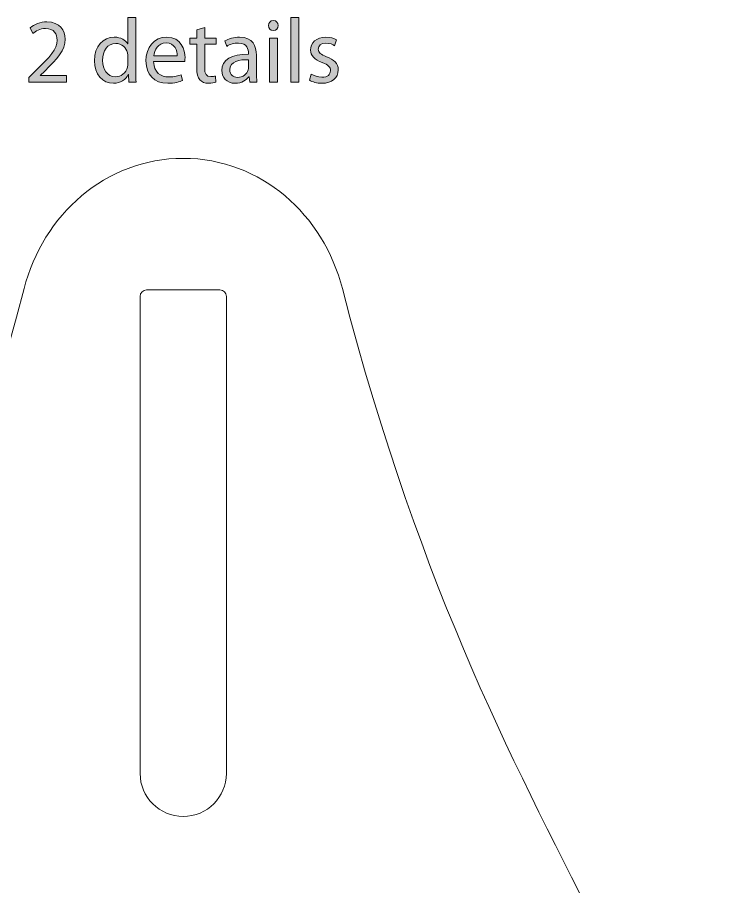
# Model space of a CAD drawing. Header units: inches. Extents: x 110 to 390, y -364 to 80.
# Drawn here: x 247 to 302.2, y -9.8 to 56.8 of the extents above; entities that cross this region are included whole.
import ezdxf

# ---------------------------------------------------------------- set-up
doc = ezdxf.new("R2010")
doc.units = ezdxf.units.IN
doc.header["$MEASUREMENT"] = 0
doc.layers.add('description', color=7, linetype='Continuous')
doc.layers.add('design1', color=7, linetype='Continuous')

# ---------------------------------------------------------------- blocks, each defined once
blk = doc.blocks.new('block 14')
at = {"layer": 'design1', "color": 1, "lineweight": 9}
blk.add_open_spline([(262.995, -1.102), (262.995, -2.924), (261.518, -4.401), (259.696, -4.401), (257.873, -4.401), (256.396, -2.924), (256.396, -1.102), (256.396, -1.102), (256.395, 35.398), (256.395, 35.398), (256.395, 35.675), (256.619, 35.898), (256.895, 35.898), (256.895, 35.898), (262.495, 35.898), (262.495, 35.898), (262.771, 35.898), (262.995, 35.675), (262.995, 35.398), (262.995, 35.398), (262.995, -1.102), (262.995, -1.102)], degree=3, knots=[0, 0, 0, 0, 1, 1, 1, 2, 2, 2, 3, 3, 3, 4, 4, 4, 5, 5, 5, 6, 6, 6, 7, 7, 7, 7], dxfattribs=at)
blk = doc.blocks.new('block 12')
at = {"layer": 'design1', "color": 1, "lineweight": 9}
blk.add_open_spline([(298.994, -53.803), (298.994, -53.803), (302.19, -53.803), (302.19, -53.805), (302.19, -53.805), (302.19, -49.805), (302.195, -49.805), (302.195, -37.544), (298.796, -27.667), (291.827, -13.81), (285.548, -1.322), (277.975, 12.397), (271.877, 36.003), (270.422, 41.637), (265.681, 45.973), (259.695, 45.973), (253.709, 45.973), (248.969, 41.637), (247.513, 36.003), (241.416, 12.397), (233.843, -1.321), (227.563, -13.808), (220.595, -27.666), (217.195, -37.544), (217.195, -49.805), (217.195, -49.805), (217.195, -53.805), (217.195, -53.803), (217.195, -53.803), (220.396, -53.803), (220.396, -53.803), (220.396, -53.803), (220.396, -63.805), (220.396, -63.805), (220.396, -63.805), (217.696, -63.805), (217.696, -63.805), (217.42, -63.805), (217.196, -64.029), (217.196, -64.305), (217.196, -64.305), (217.196, -73.305), (217.196, -73.305), (217.196, -73.581), (217.42, -73.805), (217.696, -73.805), (217.696, -73.805), (220.396, -73.805), (220.396, -73.805), (220.396, -73.805), (220.396, -83.805), (220.396, -83.805), (220.396, -83.805), (217.696, -83.805), (217.696, -83.805), (217.42, -83.805), (217.196, -84.028), (217.196, -84.304), (217.196, -86.011), (217.196, -91.598), (217.196, -93.304), (217.196, -93.581), (217.42, -93.804), (217.696, -93.804), (217.696, -93.804), (220.396, -93.804), (220.396, -93.804), (220.396, -93.804), (220.396, -103.805), (220.396, -103.805), (220.396, -103.805), (217.696, -103.805), (217.696, -103.805), (217.42, -103.805), (217.196, -104.028), (217.196, -104.304), (217.196, -106.011), (217.196, -111.597), (217.196, -113.304), (217.196, -113.581), (217.42, -113.805), (217.696, -113.805), (217.696, -113.805), (220.396, -113.805), (220.396, -113.805), (220.396, -113.805), (220.396, -123.805), (220.396, -123.805), (220.396, -123.805), (217.696, -123.805), (217.696, -123.805), (217.42, -123.805), (217.196, -124.029), (217.196, -124.305), (217.196, -124.305), (217.196, -133.305), (217.196, -133.305), (217.196, -133.58), (217.42, -133.804), (217.696, -133.804), (217.696, -133.804), (220.396, -133.804), (220.396, -133.804), (220.396, -133.804), (220.396, -143.805), (220.396, -143.805), (220.396, -143.805), (217.696, -143.805), (217.696, -143.805), (217.42, -143.805), (217.196, -144.029), (217.196, -144.304), (217.196, -144.304), (217.196, -153.304), (217.196, -153.304), (217.196, -153.581), (217.42, -153.805), (217.696, -153.805), (217.696, -153.805), (220.396, -153.805), (220.396, -153.805), (220.396, -153.805), (220.396, -163.804), (220.396, -163.804), (220.396, -163.804), (217.696, -163.804), (217.696, -163.804), (217.42, -163.804), (217.196, -164.027), (217.196, -164.303), (217.196, -166.01), (217.196, -171.597), (217.196, -173.304), (217.196, -173.58), (217.42, -173.804), (217.696, -173.804), (217.696, -173.804), (220.396, -173.804), (220.396, -173.804), (220.396, -173.804), (220.396, -183.804), (220.396, -183.804), (220.396, -183.804), (217.696, -183.804), (217.696, -183.804), (217.42, -183.804), (217.196, -184.027), (217.196, -184.304), (217.196, -186.01), (217.196, -191.596), (217.196, -193.304), (217.196, -193.58), (217.42, -193.804), (217.696, -193.804), (217.696, -193.804), (220.396, -193.804), (220.396, -193.804), (220.396, -193.804), (220.396, -203.804), (220.396, -203.804), (220.396, -203.804), (217.696, -203.804), (217.696, -203.804), (217.42, -203.804), (217.196, -204.028), (217.196, -204.304), (217.196, -204.304), (217.196, -213.304), (217.196, -213.304), (217.196, -213.58), (217.42, -213.804), (217.696, -213.804), (217.696, -213.804), (220.396, -213.804), (220.396, -213.804), (220.396, -213.804), (220.396, -223.804), (220.396, -223.804), (220.396, -223.804), (217.696, -223.804), (217.696, -223.804), (217.42, -223.804), (217.196, -224.028), (217.196, -224.304), (217.196, -224.304), (217.196, -233.304), (217.196, -233.304), (217.196, -233.58), (217.42, -233.804), (217.696, -233.804), (217.696, -233.804), (220.396, -233.804), (220.396, -233.804), (220.396, -233.804), (220.396, -243.804), (220.396, -243.804), (220.396, -243.804), (217.696, -243.804), (217.696, -243.804), (217.42, -243.804), (217.196, -244.027), (217.196, -244.304), (217.196, -246.01), (217.196, -251.597), (217.196, -253.304), (217.196, -253.58), (217.42, -253.804), (217.696, -253.804), (217.696, -253.804), (220.396, -253.804), (220.396, -253.804), (220.396, -253.804), (220.396, -263.804), (220.396, -263.804), (220.396, -263.804), (217.696, -263.804), (217.696, -263.804), (217.42, -263.804), (217.196, -264.027), (217.196, -264.304), (217.196, -266.01), (217.196, -271.596), (217.196, -273.304), (217.196, -273.58), (217.42, -273.804), (217.696, -273.804), (217.696, -273.804), (220.396, -273.804), (220.396, -273.804), (220.396, -273.804), (220.396, -283.804), (220.396, -283.804), (220.396, -283.804), (217.696, -283.804), (217.696, -283.804), (217.42, -283.804), (217.196, -284.028), (217.196, -284.304), (217.196, -284.304), (217.196, -293.304), (217.196, -293.304), (217.196, -293.58), (217.42, -293.804), (217.696, -293.804), (217.696, -293.804), (220.396, -293.804), (220.396, -293.804), (220.396, -293.804), (220.396, -303.804), (220.396, -303.804), (220.396, -303.804), (217.696, -303.804), (217.696, -303.804), (217.42, -303.804), (217.196, -304.028), (217.196, -304.304), (217.196, -304.304), (217.196, -313.304), (217.196, -313.304), (217.196, -313.58), (217.42, -313.804), (217.696, -313.804), (217.696, -313.804), (220.396, -313.804), (220.396, -313.804), (220.396, -313.804), (220.396, -323.804), (220.396, -323.804), (220.396, -323.804), (217.696, -323.804), (217.696, -323.804), (217.42, -323.804), (217.196, -324.027), (217.196, -324.304), (217.196, -326.01), (217.196, -331.597), (217.196, -333.304), (217.196, -333.58), (217.42, -333.804), (217.696, -333.804), (217.696, -333.804), (220.396, -333.804), (220.396, -333.804), (220.396, -333.804), (220.396, -343.804), (220.396, -343.804), (220.396, -343.804), (217.696, -343.804), (217.696, -343.804), (217.42, -343.804), (217.196, -344.028), (217.196, -344.304), (217.196, -344.304), (217.196, -350.305), (217.196, -350.305), (217.196, -350.581), (217.42, -350.805), (217.696, -350.805), (219.694, -350.805), (226.995, -350.805), (226.995, -350.805), (226.995, -350.805), (226.994, -353.805), (226.994, -353.805), (226.994, -353.805), (220.896, -353.805), (220.896, -353.805), (220.62, -353.805), (220.397, -354.029), (220.397, -354.305), (220.397, -354.305), (220.397, -361.306), (220.397, -361.306), (220.397, -361.582), (220.62, -361.806), (220.896, -361.806), (220.896, -361.806), (223.905, -361.806), (223.905, -361.806), (224.458, -361.806), (225.22, -361.487), (225.63, -361.117), (234.047, -353.524), (251.345, -361.156), (258.695, -353.806), (258.695, -353.806), (260.695, -353.806), (260.695, -353.806), (268.044, -361.156), (285.343, -353.524), (293.76, -361.117), (294.17, -361.487), (294.933, -361.806), (295.485, -361.806), (295.485, -361.806), (298.493, -361.806), (298.493, -361.806), (298.77, -361.806), (298.993, -361.582), (298.993, -361.306), (298.993, -361.306), (298.993, -354.305), (298.993, -354.305), (298.993, -354.029), (298.77, -353.805), (298.493, -353.805), (298.493, -353.805), (292.396, -353.805), (292.396, -353.805), (292.396, -353.805), (292.395, -350.805), (292.395, -350.805), (292.395, -350.805), (299.696, -350.805), (301.694, -350.805), (301.97, -350.805), (302.194, -350.581), (302.194, -350.305), (302.194, -350.305), (302.194, -344.304), (302.194, -344.304), (302.194, -344.028), (301.97, -343.804), (301.694, -343.804), (301.694, -343.804), (298.994, -343.804), (298.994, -343.804), (298.994, -343.804), (298.994, -333.804), (298.994, -333.804), (298.994, -333.804), (301.694, -333.804), (301.694, -333.804), (301.97, -333.804), (302.194, -333.58), (302.194, -333.304), (302.194, -331.596), (302.194, -326.011), (302.194, -324.304), (302.194, -324.028), (301.97, -323.804), (301.694, -323.804), (301.694, -323.804), (298.994, -323.804), (298.994, -323.804), (298.994, -323.804), (298.994, -313.804), (298.994, -313.804), (298.994, -313.804), (301.694, -313.804), (301.694, -313.804), (301.97, -313.804), (302.194, -313.58), (302.194, -313.304), (302.194, -313.304), (302.194, -304.304), (302.194, -304.304), (302.194, -304.028), (301.97, -303.804), (301.694, -303.804), (301.694, -303.804), (298.994, -303.804), (298.994, -303.804), (298.994, -303.804), (298.994, -293.804), (298.994, -293.804), (298.994, -293.804), (301.694, -293.804), (301.694, -293.804), (301.97, -293.804), (302.194, -293.58), (302.194, -293.304), (302.194, -293.304), (302.194, -284.304), (302.194, -284.304), (302.194, -284.028), (301.97, -283.804), (301.694, -283.804), (301.694, -283.804), (298.994, -283.804), (298.994, -283.804), (298.994, -283.804), (298.994, -273.804), (298.994, -273.804), (298.994, -273.804), (301.694, -273.804), (301.694, -273.804), (301.97, -273.804), (302.194, -273.579), (302.194, -273.304), (302.194, -271.596), (302.194, -266.011), (302.194, -264.304), (302.194, -264.028), (301.97, -263.804), (301.694, -263.804), (301.694, -263.804), (298.994, -263.804), (298.994, -263.804), (298.994, -263.804), (298.994, -253.804), (298.994, -253.804), (298.994, -253.804), (301.694, -253.804), (301.694, -253.804), (301.97, -253.804), (302.194, -253.58), (302.194, -253.304), (302.194, -251.596), (302.194, -246.011), (302.194, -244.304), (302.194, -244.028), (301.97, -243.804), (301.694, -243.804), (301.694, -243.804), (298.994, -243.804), (298.994, -243.804), (298.994, -243.804), (298.994, -233.804), (298.994, -233.804), (298.994, -233.804), (301.694, -233.804), (301.694, -233.804), (301.97, -233.804), (302.194, -233.58), (302.194, -233.304), (302.194, -233.304), (302.194, -224.304), (302.194, -224.304), (302.194, -224.028), (301.97, -223.804), (301.694, -223.804), (301.694, -223.804), (298.994, -223.804), (298.994, -223.804), (298.994, -223.804), (298.994, -213.804), (298.994, -213.804), (298.994, -213.804), (301.694, -213.804), (301.694, -213.804), (301.97, -213.804), (302.194, -213.58), (302.194, -213.304), (302.194, -213.304), (302.194, -204.304), (302.194, -204.304), (302.194, -204.028), (301.97, -203.804), (301.694, -203.804), (301.694, -203.804), (298.994, -203.804), (298.994, -203.804), (298.994, -203.804), (298.994, -193.804), (298.994, -193.804), (298.994, -193.804), (301.694, -193.804), (301.694, -193.804), (301.97, -193.804), (302.194, -193.579), (302.194, -193.304), (302.194, -191.596), (302.194, -186.011), (302.194, -184.304), (302.194, -184.028), (301.97, -183.804), (301.694, -183.804), (301.694, -183.804), (298.994, -183.804), (298.994, -183.804), (298.994, -183.804), (298.994, -173.804), (298.994, -173.804), (298.994, -173.804), (301.694, -173.804), (301.694, -173.804), (301.97, -173.804), (302.194, -173.58), (302.194, -173.304), (302.194, -171.596), (302.194, -166.011), (302.194, -164.304), (302.194, -164.028), (301.97, -163.804), (301.694, -163.804), (301.694, -163.804), (298.994, -163.804), (298.994, -163.804), (298.994, -163.804), (298.994, -153.805), (298.994, -153.805), (298.994, -153.805), (301.694, -153.805), (301.694, -153.805), (301.97, -153.805), (302.194, -153.581), (302.194, -153.304), (302.194, -153.304), (302.194, -144.304), (302.194, -144.304), (302.194, -144.029), (301.97, -143.805), (301.694, -143.805), (301.694, -143.805), (298.994, -143.805), (298.994, -143.805), (298.994, -143.805), (298.994, -133.804), (298.994, -133.804), (298.994, -133.804), (301.694, -133.804), (301.694, -133.804), (301.97, -133.804), (302.194, -133.58), (302.194, -133.305), (302.194, -133.305), (302.194, -124.305), (302.194, -124.305), (302.194, -124.029), (301.97, -123.805), (301.694, -123.805), (301.694, -123.805), (298.994, -123.805), (298.994, -123.805), (298.994, -123.805), (298.994, -113.805), (298.994, -113.805), (298.994, -113.805), (301.694, -113.805), (301.694, -113.805), (301.97, -113.805), (302.194, -113.58), (302.194, -113.304), (302.194, -111.597), (302.194, -106.012), (302.194, -104.305), (302.194, -104.029), (301.97, -103.805), (301.694, -103.805), (301.694, -103.805), (298.994, -103.805), (298.994, -103.805), (298.994, -103.805), (298.994, -93.804), (298.994, -93.804), (298.994, -93.804), (301.694, -93.804), (301.694, -93.804), (301.97, -93.804), (302.194, -93.581), (302.194, -93.304), (302.194, -91.597), (302.194, -86.012), (302.194, -84.305), (302.194, -84.029), (301.97, -83.805), (301.694, -83.805), (301.694, -83.805), (298.994, -83.805), (298.994, -83.805), (298.994, -83.805), (298.994, -73.805), (298.994, -73.805), (298.994, -73.805), (301.694, -73.805), (301.694, -73.805), (301.97, -73.805), (302.194, -73.581), (302.194, -73.305), (302.194, -73.305), (302.194, -64.305), (302.194, -64.305), (302.194, -64.029), (301.97, -63.805), (301.694, -63.805), (301.694, -63.805), (298.994, -63.805), (298.994, -63.805), (298.994, -63.805), (298.994, -53.803), (298.994, -53.803)], degree=3, knots=[0, 0, 0, 0, 1, 1, 1, 2, 2, 2, 3, 3, 3, 4, 4, 4, 5, 5, 5, 6, 6, 6, 7, 7, 7, 8, 8, 8, 9, 9, 9, 10, 10, 10, 11, 11, 11, 12, 12, 12, 13, 13, 13, 14, 14, 14, 15, 15, 15, 16, 16, 16, 17, 17, 17, 18, 18, 18, 19, 19, 19, 20, 20, 20, 21, 21, 21, 22, 22, 22, 23, 23, 23, 24, 24, 24, 25, 25, 25, 26, 26, 26, 27, 27, 27, 28, 28, 28, 29, 29, 29, 30, 30, 30, 31, 31, 31, 32, 32, 32, 33, 33, 33, 34, 34, 34, 35, 35, 35, 36, 36, 36, 37, 37, 37, 38, 38, 38, 39, 39, 39, 40, 40, 40, 41, 41, 41, 42, 42, 42, 43, 43, 43, 44, 44, 44, 45, 45, 45, 46, 46, 46, 47, 47, 47, 48, 48, 48, 49, 49, 49, 50, 50, 50, 51, 51, 51, 52, 52, 52, 53, 53, 53, 54, 54, 54, 55, 55, 55, 56, 56, 56, 57, 57, 57, 58, 58, 58, 59, 59, 59, 60, 60, 60, 61, 61, 61, 62, 62, 62, 63, 63, 63, 64, 64, 64, 65, 65, 65, 66, 66, 66, 67, 67, 67, 68, 68, 68, 69, 69, 69, 70, 70, 70, 71, 71, 71, 72, 72, 72, 73, 73, 73, 74, 74, 74, 75, 75, 75, 76, 76, 76, 77, 77, 77, 78, 78, 78, 79, 79, 79, 80, 80, 80, 81, 81, 81, 82, 82, 82, 83, 83, 83, 84, 84, 84, 85, 85, 85, 86, 86, 86, 87, 87, 87, 88, 88, 88, 89, 89, 89, 90, 90, 90, 91, 91, 91, 92, 92, 92, 93, 93, 93, 94, 94, 94, 95, 95, 95, 96, 96, 96, 97, 97, 97, 98, 98, 98, 99, 99, 99, 100, 100, 100, 101, 101, 101, 102, 102, 102, 103, 103, 103, 104, 104, 104, 105, 105, 105, 106, 106, 106, 107, 107, 107, 108, 108, 108, 109, 109, 109, 110, 110, 110, 111, 111, 111, 112, 112, 112, 113, 113, 113, 114, 114, 114, 115, 115, 115, 116, 116, 116, 117, 117, 117, 118, 118, 118, 119, 119, 119, 120, 120, 120, 121, 121, 121, 122, 122, 122, 123, 123, 123, 124, 124, 124, 125, 125, 125, 126, 126, 126, 127, 127, 127, 128, 128, 128, 129, 129, 129, 130, 130, 130, 131, 131, 131, 132, 132, 132, 133, 133, 133, 134, 134, 134, 135, 135, 135, 136, 136, 136, 137, 137, 137, 138, 138, 138, 139, 139, 139, 140, 140, 140, 141, 141, 141, 142, 142, 142, 143, 143, 143, 144, 144, 144, 145, 145, 145, 146, 146, 146, 147, 147, 147, 148, 148, 148, 149, 149, 149, 150, 150, 150, 151, 151, 151, 152, 152, 152, 153, 153, 153, 154, 154, 154, 155, 155, 155, 156, 156, 156, 157, 157, 157, 158, 158, 158, 159, 159, 159, 160, 160, 160, 161, 161, 161, 162, 162, 162, 163, 163, 163, 164, 164, 164, 165, 165, 165, 166, 166, 166, 167, 167, 167, 168, 168, 168, 169, 169, 169, 170, 170, 170, 171, 171, 171, 172, 172, 172, 173, 173, 173, 174, 174, 174, 175, 175, 175, 176, 176, 176, 177, 177, 177, 178, 178, 178, 179, 179, 179, 180, 180, 180, 181, 181, 181, 182, 182, 182, 183, 183, 183, 184, 184, 184, 185, 185, 185, 186, 186, 186, 187, 187, 187, 188, 188, 188, 189, 189, 189, 190, 190, 190, 191, 191, 191, 192, 192, 192, 193, 193, 193, 194, 194, 194, 195, 195, 195, 196, 196, 196, 197, 197, 197, 198, 198, 198, 199, 199, 199, 200, 200, 200, 201, 201, 201, 202, 202, 202, 203, 203, 203, 204, 204, 204, 205, 205, 205, 206, 206, 206, 207, 207, 207, 207], dxfattribs=at)
at = {"layer": 'design1'}
blk.add_blockref('block 14', (0, 0), dxfattribs=at)
blk = doc.blocks.new('block 9')
at = {"layer": 'design1'}
blk.add_blockref('block 12', (0, 0), dxfattribs=at)
blk = doc.blocks.new('block 19')
at = {"layer": 'description'}
h = blk.add_hatch(color=252, dxfattribs=at)
h.dxf.hatch_style = 2
edge = h.paths.add_edge_path()
edge.add_spline(control_points=[(256.058, 56.762), (256.058, 56.762), (256.058, 52.669), (256.058, 52.669), (256.058, 52.368), (256.072, 52.025), (256.086, 51.794), (256.086, 51.794), (255.54, 51.794), (255.54, 51.794), (255.54, 51.794), (255.512, 52.382), (255.512, 52.382), (255.512, 52.382), (255.491, 52.382), (255.491, 52.382), (255.309, 52.004), (254.903, 51.717), (254.35, 51.717), (253.532, 51.717), (252.895, 52.41), (252.895, 53.438), (252.888, 54.565), (253.594, 55.251), (254.413, 55.251), (254.938, 55.251), (255.281, 55.006), (255.435, 54.74), (255.435, 54.74), (255.449, 54.74), (255.449, 54.74), (255.449, 54.74), (255.449, 56.762), (255.449, 56.762), (255.449, 56.762), (256.058, 56.762), (256.058, 56.762)], knot_values=[0, 0, 0, 0, 1, 1, 1, 2, 2, 2, 3, 3, 3, 4, 4, 4, 5, 5, 5, 6, 6, 6, 7, 7, 7, 8, 8, 8, 9, 9, 9, 10, 10, 10, 11, 11, 11, 12, 12, 12, 12], degree=3, periodic=1)
edge = h.paths.add_edge_path()
edge.add_spline(control_points=[(255.449, 53.802), (255.449, 53.879), (255.442, 53.984), (255.421, 54.061), (255.33, 54.446), (254.994, 54.768), (254.532, 54.768), (253.895, 54.768), (253.518, 54.208), (253.518, 53.466), (253.518, 52.781), (253.86, 52.214), (254.518, 52.214), (254.931, 52.214), (255.309, 52.494), (255.421, 52.949), (255.442, 53.033), (255.449, 53.117), (255.449, 53.215), (255.449, 53.215), (255.449, 53.802), (255.449, 53.802)], knot_values=[0, 0, 0, 0, 1, 1, 1, 2, 2, 2, 3, 3, 3, 4, 4, 4, 5, 5, 5, 6, 6, 6, 7, 7, 7, 7], degree=3, periodic=1)
h = blk.add_hatch(color=252, dxfattribs=at)
h.dxf.hatch_style = 2
h.paths.add_polyline_path([(267.924, 56.762), (268.539, 56.762), (268.539, 51.794), (267.924, 51.794)])
h = blk.add_hatch(color=252, dxfattribs=at)
h.dxf.hatch_style = 2
edge = h.paths.add_edge_path()
edge.add_spline(control_points=[(247.869, 51.794), (247.869, 51.794), (247.869, 52.172), (247.869, 52.172), (247.869, 52.172), (248.352, 52.641), (248.352, 52.641), (249.513, 53.746), (250.045, 54.334), (250.045, 55.02), (250.045, 55.482), (249.828, 55.909), (249.149, 55.909), (248.737, 55.909), (248.394, 55.699), (248.184, 55.524), (248.184, 55.524), (247.988, 55.958), (247.988, 55.958), (248.296, 56.217), (248.751, 56.42), (249.268, 56.42), (250.248, 56.42), (250.661, 55.748), (250.661, 55.097), (250.661, 54.257), (250.052, 53.578), (249.094, 52.655), (249.094, 52.655), (248.737, 52.319), (248.737, 52.319), (248.737, 52.319), (248.737, 52.305), (248.737, 52.305), (248.737, 52.305), (250.773, 52.305), (250.773, 52.305), (250.773, 52.305), (250.773, 51.794), (250.773, 51.794), (250.773, 51.794), (247.869, 51.794), (247.869, 51.794)], knot_values=[0, 0, 0, 0, 1, 1, 1, 2, 2, 2, 3, 3, 3, 4, 4, 4, 5, 5, 5, 6, 6, 6, 7, 7, 7, 8, 8, 8, 9, 9, 9, 10, 10, 10, 11, 11, 11, 12, 12, 12, 13, 13, 13, 14, 14, 14, 14], degree=3, periodic=1)
h = blk.add_hatch(color=252, dxfattribs=at)
h.dxf.hatch_style = 2
edge = h.paths.add_edge_path()
edge.add_spline(control_points=[(261.336, 55.993), (261.336, 55.993), (261.336, 55.181), (261.336, 55.181), (261.336, 55.181), (262.218, 55.181), (262.218, 55.181), (262.218, 55.181), (262.218, 54.712), (262.218, 54.712), (262.218, 54.712), (261.336, 54.712), (261.336, 54.712), (261.336, 54.712), (261.336, 52.886), (261.336, 52.886), (261.336, 52.466), (261.455, 52.228), (261.798, 52.228), (261.966, 52.228), (262.064, 52.242), (262.155, 52.27), (262.155, 52.27), (262.183, 51.801), (262.183, 51.801), (262.064, 51.759), (261.875, 51.717), (261.637, 51.717), (261.35, 51.717), (261.119, 51.815), (260.972, 51.976), (260.804, 52.165), (260.735, 52.466), (260.735, 52.865), (260.735, 52.865), (260.735, 54.712), (260.735, 54.712), (260.735, 54.712), (260.21, 54.712), (260.21, 54.712), (260.21, 54.712), (260.21, 55.181), (260.21, 55.181), (260.21, 55.181), (260.735, 55.181), (260.735, 55.181), (260.735, 55.181), (260.735, 55.811), (260.735, 55.811), (260.735, 55.811), (261.336, 55.993), (261.336, 55.993)], knot_values=[0, 0, 0, 0, 1, 1, 1, 2, 2, 2, 3, 3, 3, 4, 4, 4, 5, 5, 5, 6, 6, 6, 7, 7, 7, 8, 8, 8, 9, 9, 9, 10, 10, 10, 11, 11, 11, 12, 12, 12, 13, 13, 13, 14, 14, 14, 15, 15, 15, 16, 16, 16, 17, 17, 17, 17], degree=3, periodic=1)
h = blk.add_hatch(color=252, dxfattribs=at)
h.dxf.hatch_style = 2
edge = h.paths.add_edge_path()
edge.add_spline(control_points=[(266.971, 56.133), (266.971, 55.923), (266.824, 55.755), (266.58, 55.755), (266.356, 55.755), (266.209, 55.923), (266.209, 56.133), (266.209, 56.343), (266.363, 56.518), (266.593, 56.518), (266.817, 56.518), (266.971, 56.35), (266.971, 56.133)], knot_values=[0, 0, 0, 0, 1, 1, 1, 2, 2, 2, 3, 3, 3, 4, 4, 4, 4], degree=3, periodic=1)
h.paths.add_polyline_path([(266.285, 51.794), (266.285, 55.181), (266.901, 55.181), (266.901, 51.794)])
h = blk.add_hatch(color=252, dxfattribs=at)
h.dxf.hatch_style = 2
edge = h.paths.add_edge_path()
edge.add_spline(control_points=[(257.43, 53.375), (257.445, 52.543), (257.969, 52.2), (258.592, 52.2), (259.033, 52.2), (259.306, 52.277), (259.53, 52.375), (259.53, 52.375), (259.642, 51.934), (259.642, 51.934), (259.425, 51.836), (259.047, 51.717), (258.508, 51.717), (257.465, 51.717), (256.843, 52.41), (256.843, 53.431), (256.843, 54.453), (257.445, 55.251), (258.431, 55.251), (259.544, 55.251), (259.831, 54.285), (259.831, 53.662), (259.831, 53.536), (259.824, 53.446), (259.81, 53.375), (259.81, 53.375), (257.43, 53.375), (257.43, 53.375)], knot_values=[0, 0, 0, 0, 1, 1, 1, 2, 2, 2, 3, 3, 3, 4, 4, 4, 5, 5, 5, 6, 6, 6, 7, 7, 7, 8, 8, 8, 9, 9, 9, 9], degree=3, periodic=1)
edge = h.paths.add_edge_path()
edge.add_spline(control_points=[(259.236, 53.816), (259.243, 54.201), (259.075, 54.81), (258.382, 54.81), (257.753, 54.81), (257.487, 54.243), (257.438, 53.816), (257.438, 53.816), (259.236, 53.816), (259.236, 53.816)], knot_values=[0, 0, 0, 0, 1, 1, 1, 2, 2, 2, 3, 3, 3, 3], degree=3, periodic=1)
h = blk.add_hatch(color=252, dxfattribs=at)
h.dxf.hatch_style = 2
edge = h.paths.add_edge_path()
edge.add_spline(control_points=[(265.291, 52.606), (265.291, 52.312), (265.305, 52.025), (265.34, 51.794), (265.34, 51.794), (264.787, 51.794), (264.787, 51.794), (264.787, 51.794), (264.738, 52.221), (264.738, 52.221), (264.738, 52.221), (264.717, 52.221), (264.717, 52.221), (264.528, 51.955), (264.164, 51.717), (263.681, 51.717), (262.995, 51.717), (262.646, 52.2), (262.646, 52.69), (262.646, 53.508), (263.374, 53.956), (264.682, 53.949), (264.682, 53.949), (264.682, 54.019), (264.682, 54.019), (264.682, 54.292), (264.605, 54.803), (263.912, 54.796), (263.59, 54.796), (263.261, 54.705), (263.024, 54.544), (263.024, 54.544), (262.884, 54.957), (262.884, 54.957), (263.163, 55.132), (263.576, 55.251), (264.003, 55.251), (265.039, 55.251), (265.291, 54.544), (265.291, 53.872), (265.291, 53.872), (265.291, 52.606), (265.291, 52.606)], knot_values=[0, 0, 0, 0, 1, 1, 1, 2, 2, 2, 3, 3, 3, 4, 4, 4, 5, 5, 5, 6, 6, 6, 7, 7, 7, 8, 8, 8, 9, 9, 9, 10, 10, 10, 11, 11, 11, 12, 12, 12, 13, 13, 13, 14, 14, 14, 14], degree=3, periodic=1)
edge = h.paths.add_edge_path()
edge.add_spline(control_points=[(264.696, 53.522), (264.024, 53.536), (263.261, 53.417), (263.261, 52.76), (263.261, 52.354), (263.527, 52.172), (263.835, 52.172), (264.283, 52.172), (264.57, 52.452), (264.668, 52.739), (264.689, 52.809), (264.696, 52.879), (264.696, 52.935), (264.696, 52.935), (264.696, 53.522), (264.696, 53.522)], knot_values=[0, 0, 0, 0, 1, 1, 1, 2, 2, 2, 3, 3, 3, 4, 4, 4, 5, 5, 5, 5], degree=3, periodic=1)
h = blk.add_hatch(color=252, dxfattribs=at)
h.dxf.hatch_style = 2
edge = h.paths.add_edge_path()
edge.add_spline(control_points=[(269.491, 52.417), (269.68, 52.305), (270.002, 52.179), (270.31, 52.179), (270.751, 52.179), (270.961, 52.396), (270.961, 52.683), (270.961, 52.977), (270.786, 53.13), (270.338, 53.298), (269.722, 53.522), (269.436, 53.851), (269.436, 54.257), (269.436, 54.803), (269.883, 55.251), (270.604, 55.251), (270.947, 55.251), (271.248, 55.16), (271.43, 55.041), (271.43, 55.041), (271.283, 54.593), (271.283, 54.593), (271.15, 54.677), (270.905, 54.796), (270.59, 54.796), (270.226, 54.796), (270.03, 54.586), (270.03, 54.334), (270.03, 54.054), (270.226, 53.928), (270.667, 53.753), (271.248, 53.536), (271.556, 53.242), (271.556, 52.739), (271.556, 52.137), (271.087, 51.717), (270.296, 51.717), (269.925, 51.717), (269.582, 51.815), (269.345, 51.955), (269.345, 51.955), (269.491, 52.417), (269.491, 52.417)], knot_values=[0, 0, 0, 0, 1, 1, 1, 2, 2, 2, 3, 3, 3, 4, 4, 4, 5, 5, 5, 6, 6, 6, 7, 7, 7, 8, 8, 8, 9, 9, 9, 10, 10, 10, 11, 11, 11, 12, 12, 12, 13, 13, 13, 14, 14, 14, 14], degree=3, periodic=1)
at = {"layer": 'description', "lineweight": 0}
for points in [[(267.924, 56.762), (268.539, 56.762), (268.539, 51.794), (267.924, 51.794), (267.924, 56.762)], [(266.285, 51.794), (266.285, 55.181), (266.901, 55.181), (266.901, 51.794), (266.285, 51.794)]]:
    blk.add_lwpolyline(points, dxfattribs=at)
for points, knots in [([(256.058, 56.762), (256.058, 56.762), (256.058, 52.669), (256.058, 52.669), (256.058, 52.368), (256.072, 52.025), (256.086, 51.794), (256.086, 51.794), (255.54, 51.794), (255.54, 51.794), (255.54, 51.794), (255.512, 52.382), (255.512, 52.382), (255.512, 52.382), (255.491, 52.382), (255.491, 52.382), (255.309, 52.004), (254.903, 51.717), (254.35, 51.717), (253.532, 51.717), (252.895, 52.41), (252.895, 53.438), (252.888, 54.565), (253.594, 55.251), (254.413, 55.251), (254.938, 55.251), (255.281, 55.006), (255.435, 54.74), (255.435, 54.74), (255.449, 54.74), (255.449, 54.74), (255.449, 54.74), (255.449, 56.762), (255.449, 56.762), (255.449, 56.762), (256.058, 56.762), (256.058, 56.762)], [0, 0, 0, 0, 1, 1, 1, 2, 2, 2, 3, 3, 3, 4, 4, 4, 5, 5, 5, 6, 6, 6, 7, 7, 7, 8, 8, 8, 9, 9, 9, 10, 10, 10, 11, 11, 11, 12, 12, 12, 12]), ([(247.869, 51.794), (247.869, 51.794), (247.869, 52.172), (247.869, 52.172), (247.869, 52.172), (248.352, 52.641), (248.352, 52.641), (249.513, 53.746), (250.045, 54.334), (250.045, 55.02), (250.045, 55.482), (249.828, 55.909), (249.149, 55.909), (248.737, 55.909), (248.394, 55.699), (248.184, 55.524), (248.184, 55.524), (247.988, 55.958), (247.988, 55.958), (248.296, 56.217), (248.751, 56.42), (249.268, 56.42), (250.248, 56.42), (250.661, 55.748), (250.661, 55.097), (250.661, 54.257), (250.052, 53.578), (249.094, 52.655), (249.094, 52.655), (248.737, 52.319), (248.737, 52.319), (248.737, 52.319), (248.737, 52.305), (248.737, 52.305), (248.737, 52.305), (250.773, 52.305), (250.773, 52.305), (250.773, 52.305), (250.773, 51.794), (250.773, 51.794), (250.773, 51.794), (247.869, 51.794), (247.869, 51.794)], [0, 0, 0, 0, 1, 1, 1, 2, 2, 2, 3, 3, 3, 4, 4, 4, 5, 5, 5, 6, 6, 6, 7, 7, 7, 8, 8, 8, 9, 9, 9, 10, 10, 10, 11, 11, 11, 12, 12, 12, 13, 13, 13, 14, 14, 14, 14]), ([(261.336, 55.993), (261.336, 55.993), (261.336, 55.181), (261.336, 55.181), (261.336, 55.181), (262.218, 55.181), (262.218, 55.181), (262.218, 55.181), (262.218, 54.712), (262.218, 54.712), (262.218, 54.712), (261.336, 54.712), (261.336, 54.712), (261.336, 54.712), (261.336, 52.886), (261.336, 52.886), (261.336, 52.466), (261.455, 52.228), (261.798, 52.228), (261.966, 52.228), (262.064, 52.242), (262.155, 52.27), (262.155, 52.27), (262.183, 51.801), (262.183, 51.801), (262.064, 51.759), (261.875, 51.717), (261.637, 51.717), (261.35, 51.717), (261.119, 51.815), (260.972, 51.976), (260.804, 52.165), (260.735, 52.466), (260.735, 52.865), (260.735, 52.865), (260.735, 54.712), (260.735, 54.712), (260.735, 54.712), (260.21, 54.712), (260.21, 54.712), (260.21, 54.712), (260.21, 55.181), (260.21, 55.181), (260.21, 55.181), (260.735, 55.181), (260.735, 55.181), (260.735, 55.181), (260.735, 55.811), (260.735, 55.811), (260.735, 55.811), (261.336, 55.993), (261.336, 55.993)], [0, 0, 0, 0, 1, 1, 1, 2, 2, 2, 3, 3, 3, 4, 4, 4, 5, 5, 5, 6, 6, 6, 7, 7, 7, 8, 8, 8, 9, 9, 9, 10, 10, 10, 11, 11, 11, 12, 12, 12, 13, 13, 13, 14, 14, 14, 15, 15, 15, 16, 16, 16, 17, 17, 17, 17]), ([(266.971, 56.133), (266.971, 55.923), (266.824, 55.755), (266.58, 55.755), (266.356, 55.755), (266.209, 55.923), (266.209, 56.133), (266.209, 56.343), (266.363, 56.518), (266.593, 56.518), (266.817, 56.518), (266.971, 56.35), (266.971, 56.133)], [0, 0, 0, 0, 1, 1, 1, 2, 2, 2, 3, 3, 3, 4, 4, 4, 4]), ([(257.43, 53.375), (257.445, 52.543), (257.969, 52.2), (258.592, 52.2), (259.033, 52.2), (259.306, 52.277), (259.53, 52.375), (259.53, 52.375), (259.642, 51.934), (259.642, 51.934), (259.425, 51.836), (259.047, 51.717), (258.508, 51.717), (257.465, 51.717), (256.843, 52.41), (256.843, 53.431), (256.843, 54.453), (257.445, 55.251), (258.431, 55.251), (259.544, 55.251), (259.831, 54.285), (259.831, 53.662), (259.831, 53.536), (259.824, 53.446), (259.81, 53.375), (259.81, 53.375), (257.43, 53.375), (257.43, 53.375)], [0, 0, 0, 0, 1, 1, 1, 2, 2, 2, 3, 3, 3, 4, 4, 4, 5, 5, 5, 6, 6, 6, 7, 7, 7, 8, 8, 8, 9, 9, 9, 9]), ([(265.291, 52.606), (265.291, 52.312), (265.305, 52.025), (265.34, 51.794), (265.34, 51.794), (264.787, 51.794), (264.787, 51.794), (264.787, 51.794), (264.738, 52.221), (264.738, 52.221), (264.738, 52.221), (264.717, 52.221), (264.717, 52.221), (264.528, 51.955), (264.164, 51.717), (263.681, 51.717), (262.995, 51.717), (262.646, 52.2), (262.646, 52.69), (262.646, 53.508), (263.374, 53.956), (264.682, 53.949), (264.682, 53.949), (264.682, 54.019), (264.682, 54.019), (264.682, 54.292), (264.605, 54.803), (263.912, 54.796), (263.59, 54.796), (263.261, 54.705), (263.024, 54.544), (263.024, 54.544), (262.884, 54.957), (262.884, 54.957), (263.163, 55.132), (263.576, 55.251), (264.003, 55.251), (265.039, 55.251), (265.291, 54.544), (265.291, 53.872), (265.291, 53.872), (265.291, 52.606), (265.291, 52.606)], [0, 0, 0, 0, 1, 1, 1, 2, 2, 2, 3, 3, 3, 4, 4, 4, 5, 5, 5, 6, 6, 6, 7, 7, 7, 8, 8, 8, 9, 9, 9, 10, 10, 10, 11, 11, 11, 12, 12, 12, 13, 13, 13, 14, 14, 14, 14]), ([(269.491, 52.417), (269.68, 52.305), (270.002, 52.179), (270.31, 52.179), (270.751, 52.179), (270.961, 52.396), (270.961, 52.683), (270.961, 52.977), (270.786, 53.13), (270.338, 53.298), (269.722, 53.522), (269.436, 53.851), (269.436, 54.257), (269.436, 54.803), (269.883, 55.251), (270.604, 55.251), (270.947, 55.251), (271.248, 55.16), (271.43, 55.041), (271.43, 55.041), (271.283, 54.593), (271.283, 54.593), (271.15, 54.677), (270.905, 54.796), (270.59, 54.796), (270.226, 54.796), (270.03, 54.586), (270.03, 54.334), (270.03, 54.054), (270.226, 53.928), (270.667, 53.753), (271.248, 53.536), (271.556, 53.242), (271.556, 52.739), (271.556, 52.137), (271.087, 51.717), (270.296, 51.717), (269.925, 51.717), (269.582, 51.815), (269.345, 51.955), (269.345, 51.955), (269.491, 52.417), (269.491, 52.417)], [0, 0, 0, 0, 1, 1, 1, 2, 2, 2, 3, 3, 3, 4, 4, 4, 5, 5, 5, 6, 6, 6, 7, 7, 7, 8, 8, 8, 9, 9, 9, 10, 10, 10, 11, 11, 11, 12, 12, 12, 13, 13, 13, 14, 14, 14, 14]), ([(255.449, 53.802), (255.449, 53.879), (255.442, 53.984), (255.421, 54.061), (255.33, 54.446), (254.994, 54.768), (254.532, 54.768), (253.895, 54.768), (253.518, 54.208), (253.518, 53.466), (253.518, 52.781), (253.86, 52.214), (254.518, 52.214), (254.931, 52.214), (255.309, 52.494), (255.421, 52.949), (255.442, 53.033), (255.449, 53.117), (255.449, 53.215), (255.449, 53.215), (255.449, 53.802), (255.449, 53.802)], [0, 0, 0, 0, 1, 1, 1, 2, 2, 2, 3, 3, 3, 4, 4, 4, 5, 5, 5, 6, 6, 6, 7, 7, 7, 7]), ([(259.236, 53.816), (259.243, 54.201), (259.075, 54.81), (258.382, 54.81), (257.753, 54.81), (257.487, 54.243), (257.438, 53.816), (257.438, 53.816), (259.236, 53.816), (259.236, 53.816)], [0, 0, 0, 0, 1, 1, 1, 2, 2, 2, 3, 3, 3, 3]), ([(264.696, 53.522), (264.024, 53.536), (263.261, 53.417), (263.261, 52.76), (263.261, 52.354), (263.527, 52.172), (263.835, 52.172), (264.283, 52.172), (264.57, 52.452), (264.668, 52.739), (264.689, 52.809), (264.696, 52.879), (264.696, 52.935), (264.696, 52.935), (264.696, 53.522), (264.696, 53.522)], [0, 0, 0, 0, 1, 1, 1, 2, 2, 2, 3, 3, 3, 4, 4, 4, 5, 5, 5, 5])]:
    blk.add_open_spline(points, degree=3, knots=knots, dxfattribs=at)
blk = doc.blocks.new('block 16')
at = {"layer": 'description'}
blk.add_blockref('block 19', (0, 0), dxfattribs=at)

msp = doc.modelspace()

# ---------------------------------------------------------------- block references
at = {"layer": 'description'}
msp.add_blockref('block 16', (0, 0), dxfattribs=at)
at = {"layer": 'design1'}
msp.add_blockref('block 9', (0, 0), dxfattribs=at)

doc.saveas('drawing.dxf')
